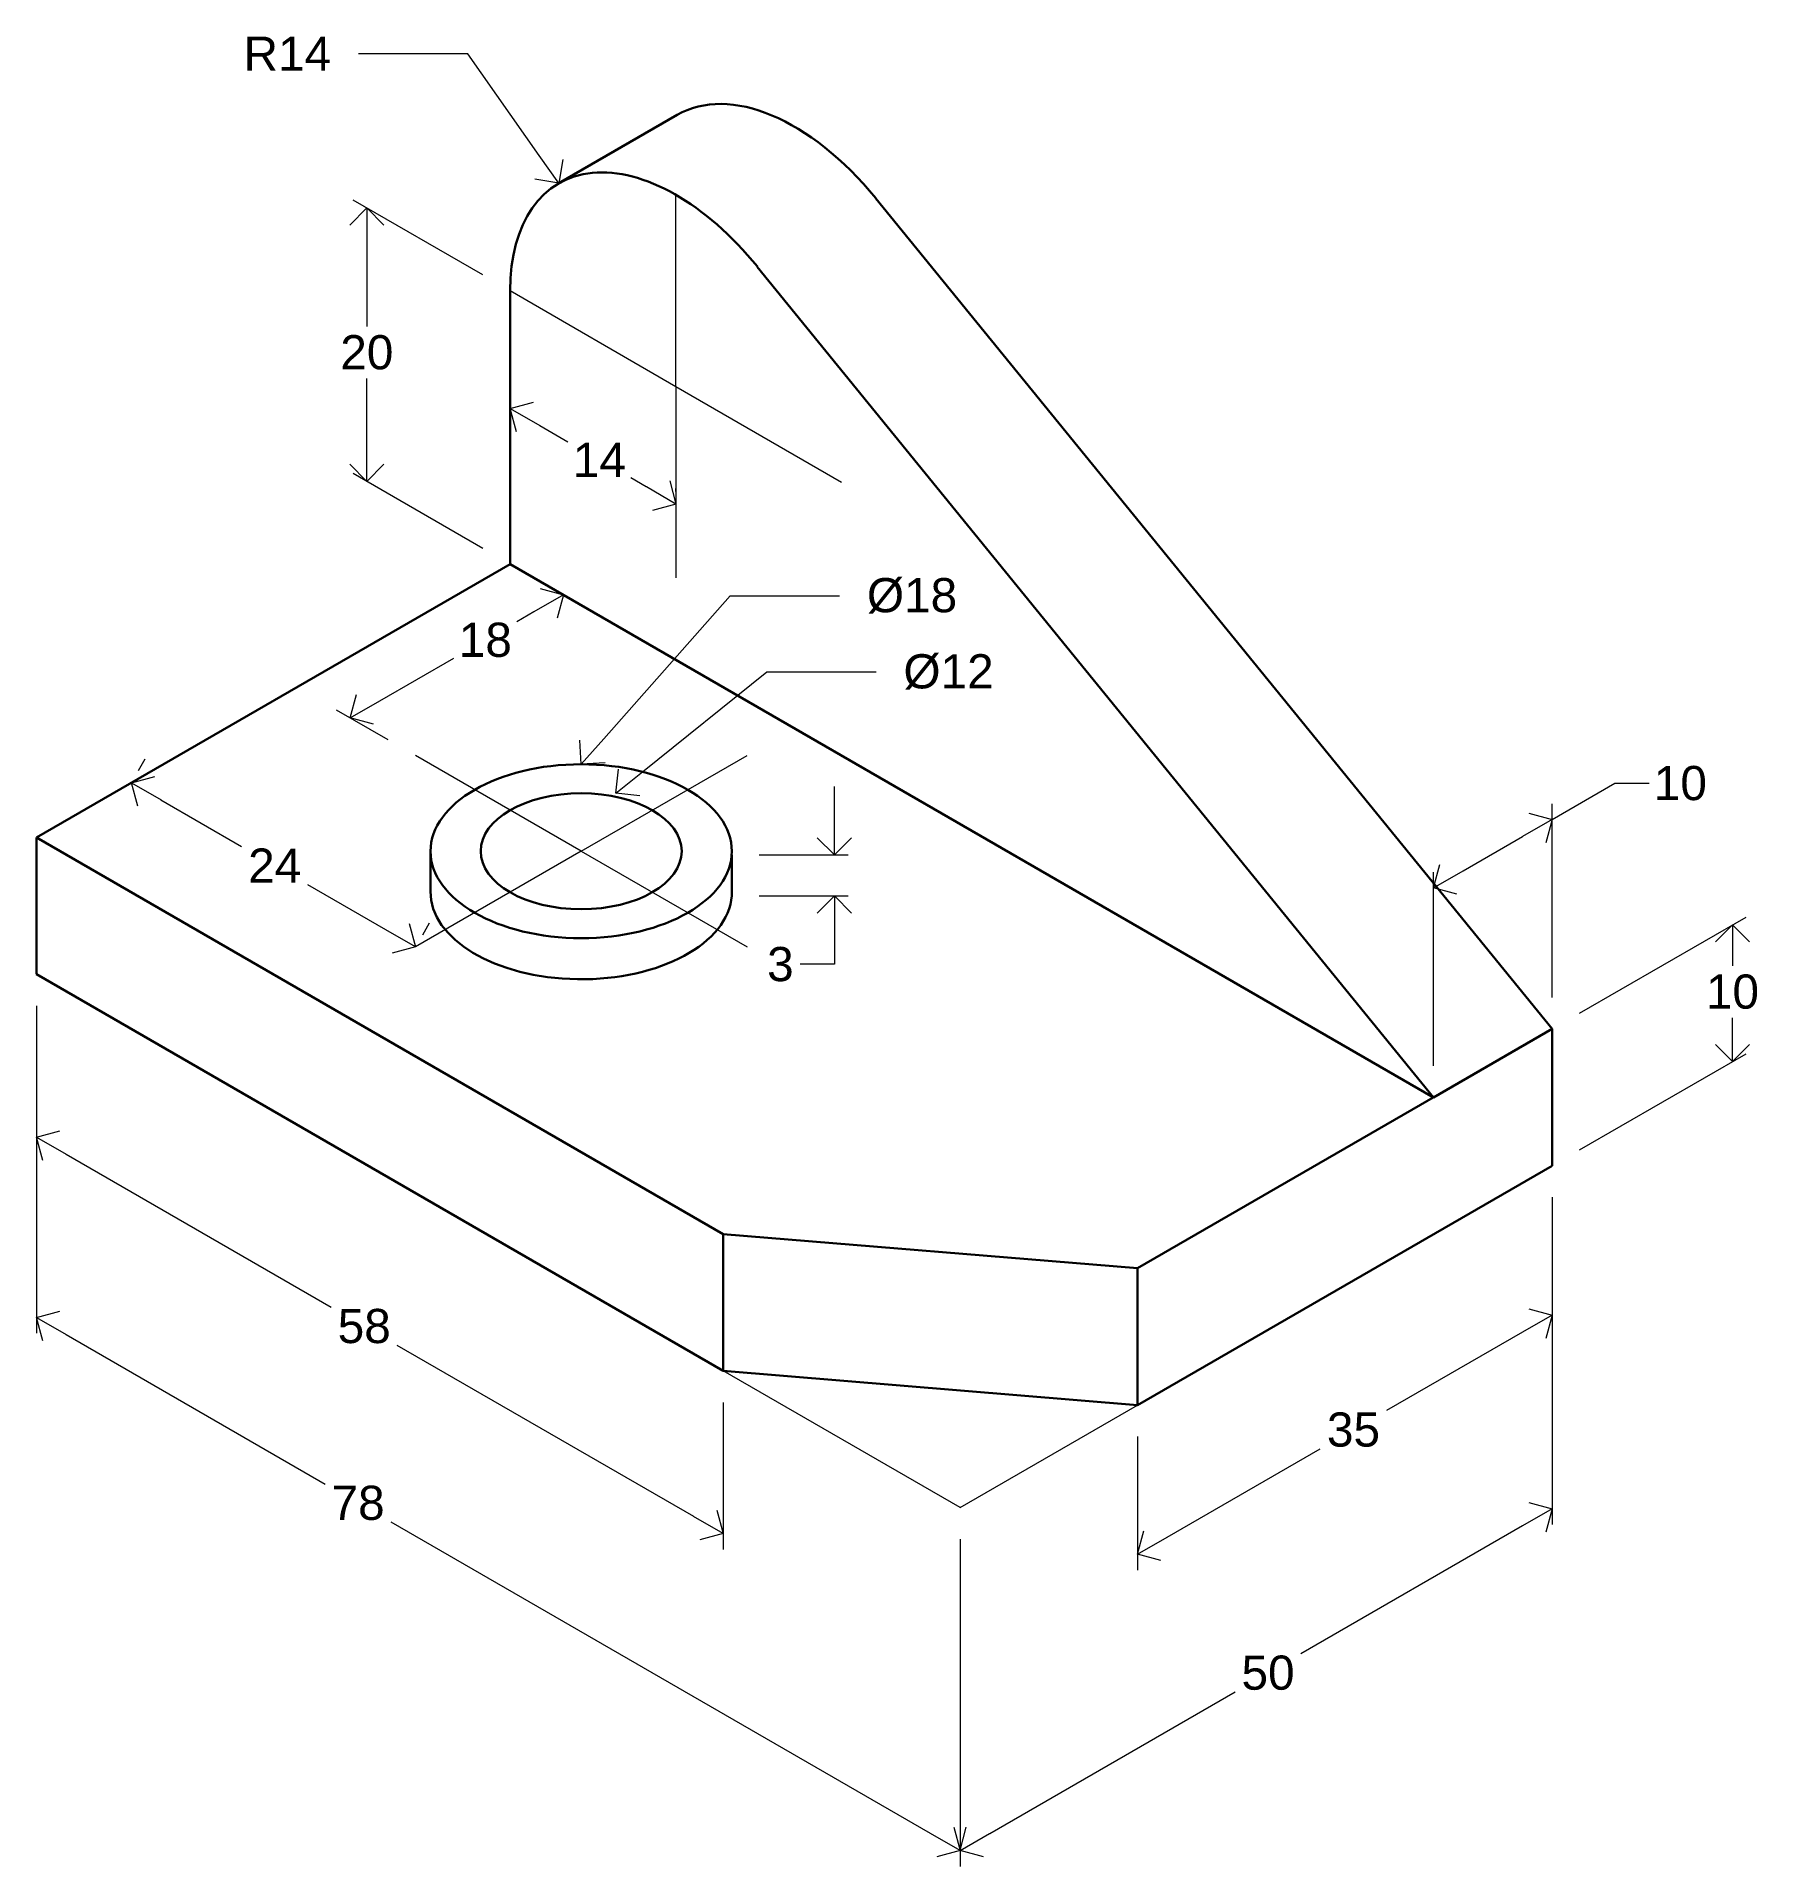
# Model space of a CAD drawing. Header units: millimetres. Extents: x 1303 to 1429, y 204 to 338.
import ezdxf
from ezdxf import colors
from ezdxf.entities.mleader import LeaderData, LeaderLine
from ezdxf.math import Vec2, Vec3

# ---------------------------------------------------------------- set-up
doc = ezdxf.new("R2010")
doc.units = ezdxf.units.MM
doc.linetypes.add('CENTER2', pattern=[28.575, 19.05, -3.175, 3.175, -3.175])
for name, color, linetype, lineweight in [('center line', 50, 'CENTER2', 13), ('construction line', 5, 'Continuous', 13), ('dimension line', 70, 'Continuous', 13), ('object line', 7, 'Continuous', 30)]:
    doc.layers.add(name, color=color, linetype=linetype, lineweight=lineweight)
doc.styles.get("Standard").update_dxf_attribs({"font": 'arial.ttf'})
doc.dimstyles.new('ISO-25', dxfattribs={"dimtxt": 2.5, "dimasz": 2.5, "dimexe": 1, "dimexo": 2, "dimtad": 0, "dimtih": 1, "dimtoh": 1, "dimdec": 0, "dimzin": 1, "dimdsep": 46, "dimtxsty": 'Standard', "dimblk": 'OPEN90', "dimcen": 1.5, "dimadec": 0, "dimazin": 0, "dimtfac": 1, "dimtdec": 0, "dimtofl": 0, "dimtmove": 0, "dimatfit": 3, "dimldrblk": 'OPEN90', "dimfxl": 1, "dimlwd": 13, "dimlwe": 13, "dimarcsym": 0})

# ---------------------------------------------------------------- blocks, each defined once
blk = doc.blocks.new('_Open90')
at = {"color": 0, "linetype": 'ByBlock', "lineweight": -2}
for p, q in [((0, 0), (-1, 0)), ((-0.5, 0.5), (0, 0)), ((0, 0), (-0.5, -0.5))]:
    blk.add_line(p, q, dxfattribs=at)
blk = doc.blocks.new('*D1')
at = {"layer": 'Defpoints', "color": 0, "transparency": 16777216}
for p in [(1338, 319.62), (1327.52, 305.67), (1338, 299.62)]:
    blk.add_point(p, dxfattribs=at)
at = {"layer": 'dimension line', "color": 0, "linetype": 'Continuous', "lineweight": 13, "transparency": 16777216}
for p, q in [((1336, 320.77), (1326.52, 326.24)), ((1327.52, 323.17), (1327.52, 317)), ((1327.52, 308.17), (1327.52, 313.2)), ((1336, 300.77), (1326.52, 306.24))]:
    blk.add_line(p, q, dxfattribs=at)
at = {"layer": 'dimension line', "color": 0, "lineweight": 13, "transparency": 16777216, "xscale": 2.5, "yscale": 2.5, "zscale": 2.5}
for p, rotation in [((1327.52, 325.67), 90), ((1327.52, 305.67), 270)]:
    blk.add_blockref('_Open90', p, dxfattribs=dict(at, rotation=rotation))
at = {"layer": 'dimension line', "color": 0, "transparency": 16777216, "insert": (1327.52, 315.1), "char_height": 2.5, "attachment_point": 5}
blk.add_mtext('20', dxfattribs=at)
blk = doc.blocks.new('*D2')
at = {"layer": 'Defpoints', "color": 0, "transparency": 16777216}
for p in [(1338, 309.62), (1350.13, 304.01), (1350.13, 302.62)]:
    blk.add_point(p, dxfattribs=at)
at = {"layer": 'dimension line', "color": 0, "linetype": 'Continuous', "lineweight": 13, "transparency": 16777216}
for p, q in [((1338, 311.92), (1338, 312.16)), ((1340.17, 309.76), (1342.23, 308.57)), ((1347.96, 305.26), (1346.82, 305.92)), ((1350.13, 304.92), (1350.13, 305.16))]:
    blk.add_line(p, q, dxfattribs=at)
at = {"layer": 'dimension line', "color": 0, "lineweight": 13, "transparency": 16777216, "xscale": 2.5, "yscale": 2.5, "zscale": 2.5}
for p, rotation in [((1338, 311.01), 149.9999999999999), ((1350.13, 304.01), 329.9999999999999)]:
    blk.add_blockref('_Open90', p, dxfattribs=dict(at, rotation=rotation))
at = {"layer": 'dimension line', "color": 0, "transparency": 16777216, "insert": (1344.53, 307.24), "char_height": 2.5, "attachment_point": 5}
blk.add_mtext('14', dxfattribs=at)
blk = doc.blocks.new('*D3')
at = {"layer": 'Defpoints', "color": 0, "transparency": 16777216}
for p in [(1414.22, 255.62), (1370.91, 230.62), (1414.22, 230.53)]:
    blk.add_point(p, dxfattribs=at)
at = {"layer": 'dimension line', "color": 0, "linetype": 'Continuous', "lineweight": 13, "transparency": 16777216}
for p, q in [((1414.22, 253.31), (1414.22, 229.37)), ((1412.05, 229.28), (1395.85, 219.93)), ((1370.91, 228.31), (1370.91, 204.37)), ((1373.08, 206.78), (1391.03, 217.14))]:
    blk.add_line(p, q, dxfattribs=at)
at = {"layer": 'dimension line', "color": 0, "lineweight": 13, "transparency": 16777216, "xscale": 2.5, "yscale": 2.5, "zscale": 2.5}
for p, rotation in [((1414.22, 230.53), 30.00000000000027), ((1370.91, 205.53), 210.0000000000002)]:
    blk.add_blockref('_Open90', p, dxfattribs=dict(at, rotation=rotation))
at = {"layer": 'dimension line', "color": 0, "transparency": 16777216, "insert": (1393.44, 218.53), "char_height": 2.5, "attachment_point": 5}
blk.add_mtext('50', dxfattribs=at)
blk = doc.blocks.new('*D4')
at = {"layer": 'Defpoints', "color": 0, "transparency": 16777216}
for p in [(1414.22, 255.62), (1414.22, 244.7), (1383.9, 238.12)]:
    blk.add_point(p, dxfattribs=at)
at = {"layer": 'dimension line', "color": 0, "linetype": 'Continuous', "lineweight": 13, "transparency": 16777216}
for p, q in [((1414.22, 253.31), (1414.22, 243.54)), ((1412.05, 243.45), (1402.11, 237.71)), ((1383.9, 235.81), (1383.9, 226.04)), ((1386.07, 228.45), (1397.26, 234.91))]:
    blk.add_line(p, q, dxfattribs=at)
at = {"layer": 'dimension line', "color": 0, "lineweight": 13, "transparency": 16777216, "xscale": 2.5, "yscale": 2.5, "zscale": 2.5}
for p, rotation in [((1414.22, 244.7), 30.00000000000048), ((1383.9, 227.2), 210.0000000000005)]:
    blk.add_blockref('_Open90', p, dxfattribs=dict(at, rotation=rotation))
at = {"layer": 'dimension line', "color": 0, "transparency": 16777216, "insert": (1399.69, 236.31), "char_height": 2.5, "attachment_point": 5}
blk.add_mtext('35', dxfattribs=at)
blk = doc.blocks.new('*D5')
at = {"layer": 'Defpoints', "color": 0, "transparency": 16777216}
for p in [(1414.22, 280.94), (1414.22, 265.62), (1405.55, 260.62)]:
    blk.add_point(p, dxfattribs=at)
at = {"layer": 'dimension line', "color": 0, "linetype": 'Continuous', "lineweight": 13, "transparency": 16777216}
for p, q in [((1414.22, 280.94), (1418.81, 283.59)), ((1418.81, 283.59), (1421.31, 283.59)), ((1414.22, 267.92), (1414.22, 282.09)), ((1407.72, 277.19), (1412.05, 279.69)), ((1405.55, 262.92), (1405.55, 277.09))]:
    blk.add_line(p, q, dxfattribs=at)
at = {"layer": 'dimension line', "color": 0, "lineweight": 13, "transparency": 16777216, "xscale": 2.5, "yscale": 2.5, "zscale": 2.5}
for p, rotation in [((1414.22, 280.94), 30.00000000000045), ((1405.55, 275.94), 210.0000000000005)]:
    blk.add_blockref('_Open90', p, dxfattribs=dict(at, rotation=rotation))
at = {"layer": 'dimension line', "color": 0, "transparency": 16777216, "insert": (1423.6, 283.59), "char_height": 2.5, "attachment_point": 5}
blk.add_mtext('10', dxfattribs=at)
blk = doc.blocks.new('*D6')
at = {"layer": 'Defpoints', "color": 0, "transparency": 16777216}
for p in [(1414.22, 265.62), (1427.41, 263.24), (1414.22, 255.62)]:
    blk.add_point(p, dxfattribs=at)
at = {"layer": 'dimension line', "color": 0, "linetype": 'Continuous', "lineweight": 13, "transparency": 16777216}
for p, q in [((1416.22, 266.77), (1428.41, 273.81)), ((1427.41, 270.74), (1427.41, 270.24)), ((1427.41, 265.74), (1427.41, 266.43)), ((1416.22, 256.77), (1428.41, 263.81))]:
    blk.add_line(p, q, dxfattribs=at)
at = {"layer": 'dimension line', "color": 0, "lineweight": 13, "transparency": 16777216, "xscale": 2.5, "yscale": 2.5, "zscale": 2.5}
for p, rotation in [((1427.41, 273.24), 90), ((1427.41, 263.24), 270)]:
    blk.add_blockref('_Open90', p, dxfattribs=dict(at, rotation=rotation))
at = {"layer": 'dimension line', "color": 0, "transparency": 16777216, "insert": (1427.41, 268.34), "char_height": 2.5, "attachment_point": 5}
blk.add_mtext('10', dxfattribs=at)
blk = doc.blocks.new('*D7')
at = {"layer": 'Defpoints', "color": 0, "transparency": 16777216}
for p in [(1303.36, 269.62), (1370.91, 230.62), (1370.91, 205.53)]:
    blk.add_point(p, dxfattribs=at)
at = {"layer": 'dimension line', "color": 0, "linetype": 'Continuous', "lineweight": 13, "transparency": 16777216}
for p, q in [((1303.36, 267.31), (1303.36, 243.37)), ((1305.53, 243.28), (1324.47, 232.34)), ((1368.75, 206.78), (1329.29, 229.56)), ((1370.91, 228.31), (1370.91, 204.37))]:
    blk.add_line(p, q, dxfattribs=at)
at = {"layer": 'dimension line', "color": 0, "lineweight": 13, "transparency": 16777216, "xscale": 2.5, "yscale": 2.5, "zscale": 2.5}
for p, rotation in [((1303.36, 244.53), 150), ((1370.91, 205.53), 330.0000000000001)]:
    blk.add_blockref('_Open90', p, dxfattribs=dict(at, rotation=rotation))
at = {"layer": 'dimension line', "color": 0, "transparency": 16777216, "insert": (1326.88, 230.95), "char_height": 2.5, "attachment_point": 5}
blk.add_mtext('78', dxfattribs=at)
blk = doc.blocks.new('*D8')
at = {"layer": 'Defpoints', "color": 0, "transparency": 16777216}
for p in [(1303.36, 269.62), (1353.59, 240.62), (1353.59, 228.71)]:
    blk.add_point(p, dxfattribs=at)
at = {"layer": 'dimension line', "color": 0, "linetype": 'Continuous', "lineweight": 13, "transparency": 16777216}
for p, q in [((1303.36, 267.31), (1303.36, 256.56)), ((1305.53, 256.46), (1324.91, 245.28)), ((1351.43, 229.96), (1329.74, 242.48)), ((1353.59, 238.31), (1353.59, 227.56))]:
    blk.add_line(p, q, dxfattribs=at)
at = {"layer": 'dimension line', "color": 0, "lineweight": 13, "transparency": 16777216, "xscale": 2.5, "yscale": 2.5, "zscale": 2.5}
for p, rotation in [((1303.36, 257.71), 150.0000000000002), ((1353.59, 228.71), 330.0000000000002)]:
    blk.add_blockref('_Open90', p, dxfattribs=dict(at, rotation=rotation))
at = {"layer": 'dimension line', "color": 0, "transparency": 16777216, "insert": (1327.33, 243.88), "char_height": 2.5, "attachment_point": 5}
blk.add_mtext('58', dxfattribs=at)
blk = doc.blocks.new('*D9')
at = {"layer": 'Defpoints', "color": 0, "transparency": 16777216}
for p in [(1310.29, 283.62), (1310.3, 283.62), (1331.08, 271.62)]:
    blk.add_point(p, dxfattribs=at)
at = {"layer": 'dimension line', "color": 0, "linetype": 'Continuous', "lineweight": 13, "transparency": 16777216}
for p, q in [((1311.29, 285.35), (1310.8, 284.49)), ((1312.46, 282.37), (1318.35, 278.97)), ((1328.92, 272.87), (1323.21, 276.16)), ((1332.08, 273.35), (1331.58, 272.49))]:
    blk.add_line(p, q, dxfattribs=at)
at = {"layer": 'dimension line', "color": 0, "lineweight": 13, "transparency": 16777216, "xscale": 2.5, "yscale": 2.5, "zscale": 2.5}
for p, rotation in [((1310.3, 283.62), 150), ((1331.08, 271.62), 330.0000000000001)]:
    blk.add_blockref('_Open90', p, dxfattribs=dict(at, rotation=rotation))
at = {"layer": 'dimension line', "color": 0, "transparency": 16777216, "insert": (1320.78, 277.57), "char_height": 2.5, "attachment_point": 5}
blk.add_mtext('24', dxfattribs=at)
blk = doc.blocks.new('*D10')
at = {"layer": 'Defpoints', "color": 0, "transparency": 16777216}
for p in [(1341.9, 297.37), (1346.67, 294.62), (1331.08, 285.62)]:
    blk.add_point(p, dxfattribs=at)
at = {"layer": 'dimension line', "color": 0, "linetype": 'Continuous', "lineweight": 13, "transparency": 16777216}
for p, q in [((1344.67, 295.77), (1340.9, 297.94)), ((1339.73, 296.12), (1338.49, 295.4)), ((1328.48, 289.62), (1333.88, 292.74)), ((1329.08, 286.77), (1325.31, 288.94))]:
    blk.add_line(p, q, dxfattribs=at)
at = {"layer": 'dimension line', "color": 0, "lineweight": 13, "transparency": 16777216, "xscale": 2.5, "yscale": 2.5, "zscale": 2.5}
for p, rotation in [((1341.9, 297.37), 30.00000000000001), ((1326.31, 288.37), 210)]:
    blk.add_blockref('_Open90', p, dxfattribs=dict(at, rotation=rotation))
at = {"layer": 'dimension line', "color": 0, "transparency": 16777216, "insert": (1336.19, 294.07), "char_height": 2.5, "attachment_point": 5}
blk.add_mtext('18', dxfattribs=at)
blk = doc.blocks.new('*D11')
at = {"layer": 'Defpoints', "color": 0, "transparency": 16777216}
for p in [(1354.21, 278.35), (1354.21, 275.35), (1361.72, 275.35)]:
    blk.add_point(p, dxfattribs=at)
at = {"layer": 'dimension line', "color": 0, "linetype": 'Continuous', "lineweight": 13, "transparency": 16777216}
for p, q in [((1361.72, 280.85), (1361.72, 283.35)), ((1356.21, 278.35), (1362.72, 278.35)), ((1356.21, 275.35), (1362.72, 275.35)), ((1361.72, 272.85), (1361.72, 270.35)), ((1361.72, 270.35), (1359.22, 270.35))]:
    blk.add_line(p, q, dxfattribs=at)
at = {"layer": 'dimension line', "color": 0, "lineweight": 13, "transparency": 16777216, "xscale": 2.5, "yscale": 2.5, "zscale": 2.5}
for p, rotation in [((1361.72, 278.35), 270), ((1361.72, 275.35), 90)]:
    blk.add_blockref('_Open90', p, dxfattribs=dict(at, rotation=rotation))
at = {"layer": 'dimension line', "color": 0, "transparency": 16777216, "insert": (1357.77, 270.35), "char_height": 2.5, "attachment_point": 5}
blk.add_mtext('3', dxfattribs=at)

msp = doc.modelspace()

# ---------------------------------------------------------------- linework, layer by layer
at = {"layer": 'center line'}
for p, q in [((1350.13, 312.62), (1350.13, 326.62)), ((1338, 319.62), (1350.13, 312.62)), ((1350.13, 312.62), (1362.25, 305.62)), ((1350.13, 312.62), (1350.13, 298.62)), ((1343.2, 278.62), (1331.08, 285.62)), ((1343.2, 278.62), (1355.33, 285.62)), ((1343.2, 278.62), (1331.08, 271.62)), ((1343.2, 278.62), (1355.33, 271.62))]:
    msp.add_line(p, q, dxfattribs=at)
at = {"layer": 'construction line'}
for q in [(1353.59, 240.62), (1383.9, 238.12)]:
    msp.add_line((1370.91, 230.62), q, dxfattribs=at)
at = {"layer": 'object line'}
for p, q in [((1341.56, 327.47), (1350.22, 332.47)), ((1414.22, 265.62), (1364.74, 326.37)), ((1405.55, 260.62), (1356.08, 321.37)), ((1338, 299.62), (1338, 319.62)), ((1303.36, 279.62), (1338, 299.62)), ((1405.55, 260.62), (1338, 299.62)), ((1303.36, 269.62), (1303.36, 279.62)), ((1303.36, 279.62), (1353.59, 250.62)), ((1332.18, 275.67), (1332.18, 278.67)), ((1354.21, 278.35), (1354.21, 275.35)), ((1353.59, 240.62), (1303.36, 269.62)), ((1414.22, 265.62), (1383.9, 248.12)), ((1414.22, 265.62), (1405.55, 260.62)), ((1414.22, 255.62), (1414.22, 265.62)), ((1383.9, 238.12), (1414.22, 255.62)), ((1353.59, 240.62), (1353.59, 250.62)), ((1353.59, 250.62), (1383.9, 248.12)), ((1383.9, 238.12), (1383.9, 248.12)), ((1353.59, 240.62), (1383.9, 238.12))]:
    msp.add_line(p, q, dxfattribs=at)
for centre, major_axis, start_param, end_param in [((1358.79, 317.62), (8.57, -14.85), 8.126155, 9.425114), ((1350.13, 312.62), (8.57, -14.85), 1.84297, 3.926991), ((1343.2, 275.62), (-11.02, 0), 6.274582, 9.383766)]:
    msp.add_ellipse(centre, major_axis=major_axis, ratio=0.57735, start_param=start_param, end_param=end_param, dxfattribs=at)
for major_axis in [(-11.02, 0), (-7.35, 0)]:
    msp.add_ellipse((1343.2, 278.62), major_axis=major_axis, ratio=0.57735, dxfattribs=at)

# ---------------------------------------------------------------- dimensions: what is measured, and where the dimension line sits
at = {"layer": 'dimension line'}
for base, p1, p2, angle, picture, middle, dimtype in [((1327.52, 305.67), (1338, 319.62), (1338, 299.62), 90, '*D1', (1327.52, 315.1), 160), ((1350.13, 304.01), (1338, 309.62), (1350.13, 302.62), 330, '*D2', (1344.53, 307.24), 161), ((1341.9, 297.37), (1331.08, 285.62), (1346.67, 294.62), 30, '*D10', (1336.19, 294.07), 161), ((1310.3, 283.62), (1331.08, 271.62), (1310.29, 283.62), 150, '*D9', (1320.78, 277.57), 161), ((1414.22, 280.94), (1405.55, 260.62), (1414.22, 265.62), 30, '*D5', (1423.6, 283.59), 161), ((1361.72, 275.35), (1354.21, 278.35), (1354.21, 275.35), 90, '*D11', (1357.77, 270.35), 160), ((1427.41, 263.24), (1414.22, 265.62), (1414.22, 255.62), 90, '*D6', (1427.41, 268.34), 160), ((1370.91, 205.53), (1303.36, 269.62), (1370.91, 230.62), 330, '*D7', (1326.88, 230.95), 161), ((1353.59, 228.71), (1303.36, 269.62), (1353.59, 240.62), 330, '*D8', (1327.33, 243.88), 161), ((1414.22, 230.53), (1370.91, 230.62), (1414.22, 255.62), 30, '*D3', (1393.44, 218.53), 161), ((1414.22, 244.7), (1383.9, 238.12), (1414.22, 255.62), 30, '*D4', (1399.69, 236.31), 161)]:
    dim = msp.add_linear_dim(base=base, p1=p1, p2=p2, angle=angle, dimstyle='ISO-25', dxfattribs=at)
    dim.commit()
    dim.dimension.update_dxf_attribs({"geometry": picture, "text_midpoint": middle, "dimtype": dimtype})

# ---------------------------------------------------------------- leaders
ml = msp.add_multileader_mtext('Standard', dxfattribs=at)
ml.set_content('R14', color=256)
ml.set_leader_properties(linetype='Continuous', lineweight=13)
ml.set_arrow_properties(name='OPEN90')
ml.build(insert=Vec2(0, 0))
ml.multileader.update_dxf_attribs({"arrow_head_size": 2.5})
ctx = ml.context
ctx.base_point, ctx.char_height, ctx.arrow_head_size, ctx.plane_origin = Vec3(1316.95, 336.95), 2.5, 2.5, Vec3(1341.56, 327.47)
ctx.text_align_type = 2
notes = []
notes.append((ctx, [(0, (1, 1, 0), (1334.91, 336.95), (-1, 0), 8, [(0, [(1341.56, 327.47)], 0, [])])]))
ctx.mtext.insert, ctx.mtext.alignment, ctx.mtext.flow_direction = Vec3(1324.91, 338.2), 3, 5
ml = msp.add_multileader_mtext('Standard', dxfattribs=at)
ml.set_content('%%C18', color=256)
ml.set_leader_properties(linetype='Continuous', lineweight=13)
ml.set_arrow_properties(name='OPEN90')
ml.build(insert=Vec2(0, 0))
ml.multileader.update_dxf_attribs({"arrow_head_size": 2.5})
ctx = ml.context
ctx.base_point, ctx.char_height, ctx.arrow_head_size, ctx.plane_origin = Vec3(1362.1, 297.3), 2.5, 2.5, Vec3(1343.2, 284.98)
notes.append((ctx, [(0, (1, 1, 0), (1354.1, 297.3), (1, 0), 8, [(0, [(1343.2, 284.98)], 0, [])])]))
ctx.mtext.insert, ctx.mtext.flow_direction = Vec3(1364.1, 298.6), 5
ml = msp.add_multileader_mtext('Standard', dxfattribs=at)
ml.set_content('%%C12', color=256)
ml.set_leader_properties(linetype='Continuous', lineweight=13)
ml.set_arrow_properties(name='OPEN90')
ml.build(insert=Vec2(0, 0))
ml.multileader.update_dxf_attribs({"arrow_head_size": 2.5})
ctx = ml.context
ctx.base_point, ctx.char_height, ctx.arrow_head_size, ctx.plane_origin = Vec3(1364.77, 291.73), 2.5, 2.5, Vec3(1343.2, 282.86)
notes.append((ctx, [(0, (1, 1, 0), (1356.77, 291.73), (1, 0), 8, [(0, [(1345.73, 282.86)], 0, [])])]))
ctx.mtext.insert, ctx.mtext.flow_direction = Vec3(1366.77, 293.03), 5
for ctx, leaders in notes:
    for number, flags, end, landing, length, lines in leaders:
        leader = LeaderData()
        leader.index, (leader.has_last_leader_line, leader.has_dogleg_vector, leader.attachment_direction) = number, flags
        leader.last_leader_point, leader.dogleg_vector, leader.dogleg_length = Vec3(end), Vec3(landing), length
        for number, points, colour, breaks in lines:
            line = LeaderLine()
            line.index, line.vertices, line.color, line.breaks = number, Vec3.list(points), colors.encode_raw_color(colour), breaks
            leader.lines.append(line)
        ctx.leaders.append(leader)

doc.saveas('drawing.dxf')
